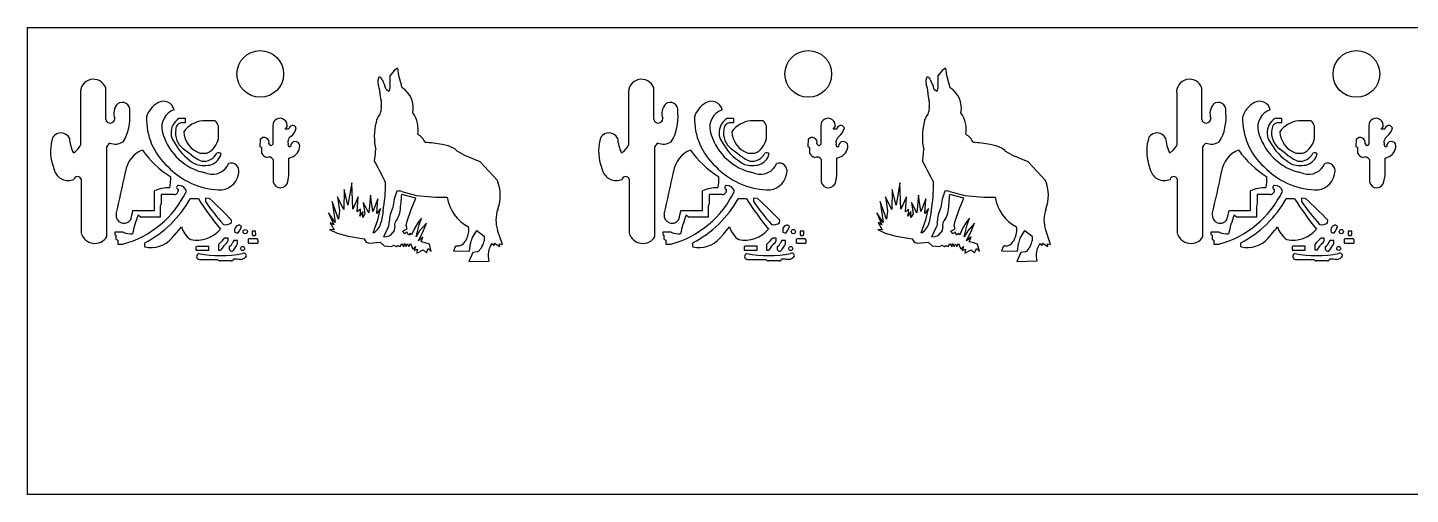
# Model space of a CAD drawing. Header units: metres. Extents: x 19.5 to 113.5, y -3.4 to 12.1.
# Drawn here: x 19.45 to 65.34, y -3.36 to 12.14 of the extents above; entities that cross this region are included whole.
import ezdxf

# ---------------------------------------------------------------- set-up
doc = ezdxf.new("R2010")
doc.units = ezdxf.units.M

msp = doc.modelspace()

# ---------------------------------------------------------------- linework, layer by layer
at = {"layer": 'OBJECT', "color": 1, "linetype": 'CONTINUOUS'}
for p, q in [((19.452, -3.363), (19.452, 12.137)), ((19.452, 12.137), (113.452, 12.137)), ((113.452, -3.363), (19.452, -3.363))]:
    msp.add_line(p, q, dxfattribs=at)
at = {"layer": 'OBJECT', "color": 2, "linetype": 'CONTINUOUS'}
for p, q in [((31.611, 10.712), (31.483, 10.545)), ((31.726, 10.786), (31.611, 10.712)), ((31.751, 10.742), (31.726, 10.786)), ((31.757, 10.595), (31.751, 10.742)), ((31.878, 10.142), (31.757, 10.595)), ((49.799, 10.712), (49.671, 10.545)), ((49.913, 10.786), (49.799, 10.712)), ((49.938, 10.742), (49.913, 10.786)), ((49.945, 10.596), (49.938, 10.742)), ((50.065, 10.142), (49.945, 10.596)), ((22.042, 9.101), (22.042, 10.132)), ((31.354, 10.083), (31.31, 10.205)), ((31.474, 10.123), (31.441, 10.014)), ((31.474, 10.279), (31.474, 10.123)), ((40.229, 9.101), (40.229, 10.132)), ((49.541, 10.083), (49.498, 10.205)), ((49.662, 10.123), (49.629, 10.014)), ((49.661, 10.279), (49.662, 10.123)), ((58.417, 9.102), (58.417, 10.132)), ((21.209, 9.934), (21.209, 8.23)), ((31.441, 10.014), (31.354, 10.083)), ((39.396, 9.934), (39.396, 8.23)), ((49.629, 10.014), (49.541, 10.083)), ((57.584, 9.934), (57.584, 8.23)), ((22.841, 9.299), (22.841, 9.365)), ((31.186, 9.499), (31.169, 9.351)), ((41.028, 9.299), (41.028, 9.365)), ((49.374, 9.499), (49.357, 9.351)), ((59.216, 9.299), (59.216, 9.365)), ((24.694, 9.114), (24.471, 9.114)), ((24.563, 8.989), (24.694, 8.989)), ((24.694, 8.989), (24.694, 9.114)), ((25.67, 9.046), (25.254, 9.046)), ((25.785, 8.459), (25.785, 8.863)), ((27.587, 8.891), (27.587, 8.263)), ((27.996, 8.768), (28.063, 8.848)), ((28.114, 8.768), (27.996, 8.768)), ((31.031, 9.063), (31.013, 8.99)), ((42.882, 9.114), (42.659, 9.114)), ((42.75, 8.989), (42.882, 8.989)), ((42.882, 8.989), (42.882, 9.114)), ((43.858, 9.046), (43.441, 9.046)), ((43.972, 8.459), (43.972, 8.864)), ((45.774, 8.891), (45.774, 8.263)), ((46.183, 8.768), (46.25, 8.848)), ((46.302, 8.768), (46.183, 8.768)), ((49.219, 9.063), (49.201, 8.99)), ((61.069, 9.114), (60.846, 9.114)), ((60.938, 8.989), (61.069, 8.989)), ((61.069, 8.989), (61.069, 9.114)), ((62.045, 9.046), (61.629, 9.046)), ((62.16, 8.459), (62.16, 8.864)), ((63.962, 8.891), (63.962, 8.263)), ((64.371, 8.768), (64.438, 8.848)), ((64.489, 8.768), (64.371, 8.768)), ((24.289, 8.363), (24.365, 8.24)), ((27.168, 8.419), (27.158, 8.203)), ((28.124, 8.177), (28.097, 8.271)), ((42.476, 8.363), (42.553, 8.24)), ((45.355, 8.419), (45.345, 8.203)), ((46.311, 8.178), (46.284, 8.271)), ((60.664, 8.363), (60.74, 8.24)), ((63.543, 8.419), (63.533, 8.204)), ((64.499, 8.178), (64.472, 8.271)), ((22.082, 5.198), (22.082, 8.19)), ((24.878, 7.912), (24.627, 8.102)), ((25.162, 7.968), (25.396, 7.963)), ((27.158, 8.203), (27.209, 8.159)), ((27.209, 8.159), (27.209, 7.966)), ((28.123, 7.804), (28.208, 7.831)), ((28.123, 7.218), (28.123, 7.804)), ((28.176, 8.177), (28.124, 8.177)), ((28.179, 8.194), (28.176, 8.177)), ((33.403, 8.209), (33.204, 8.253)), ((33.955, 7.896), (33.709, 8.04)), ((34.472, 7.678), (33.955, 7.896)), ((40.269, 5.198), (40.269, 8.19)), ((43.065, 7.912), (42.815, 8.102)), ((43.35, 7.968), (43.584, 7.963)), ((45.345, 8.203), (45.396, 8.159)), ((45.396, 8.159), (45.396, 7.966)), ((46.31, 7.804), (46.396, 7.831)), ((46.31, 7.218), (46.31, 7.804)), ((46.363, 8.178), (46.311, 8.178)), ((46.367, 8.194), (46.363, 8.178)), ((51.59, 8.209), (51.392, 8.253)), ((52.142, 7.896), (51.896, 8.04)), ((52.659, 7.678), (52.142, 7.896)), ((58.457, 5.198), (58.457, 8.19)), ((61.253, 7.912), (61.002, 8.102)), ((61.537, 7.968), (61.771, 7.963)), ((63.533, 8.204), (63.583, 8.16)), ((63.583, 8.16), (63.583, 7.967)), ((64.498, 7.804), (64.583, 7.831)), ((64.498, 7.218), (64.498, 7.804)), ((64.551, 8.178), (64.499, 8.178)), ((64.554, 8.194), (64.551, 8.178)), ((20.275, 7.607), (20.339, 7.396)), ((25.412, 7.288), (25.212, 7.347)), ((27.604, 7.761), (27.604, 7.014)), ((35.042, 7.059), (34.472, 7.678)), ((38.463, 7.607), (38.527, 7.396)), ((43.6, 7.288), (43.399, 7.347)), ((45.791, 7.761), (45.791, 7.014)), ((53.229, 7.06), (52.659, 7.678)), ((56.65, 7.607), (56.714, 7.396)), ((61.787, 7.288), (61.587, 7.347)), ((63.979, 7.762), (63.979, 7.014)), ((21.229, 7.1), (21.229, 5.317)), ((26.447, 7.257), (26.46, 7.32)), ((28.088, 7.026), (28.123, 7.218)), ((30.212, 6.986), (30.083, 6.237)), ((30.243, 6.111), (30.212, 6.986)), ((39.416, 7.1), (39.416, 5.317)), ((44.634, 7.257), (44.647, 7.32)), ((46.275, 7.026), (46.31, 7.218)), ((48.4, 6.986), (48.27, 6.237)), ((48.43, 6.111), (48.4, 6.986)), ((57.604, 7.1), (57.604, 5.317)), ((62.822, 7.257), (62.835, 7.32)), ((64.463, 7.026), (64.498, 7.218)), ((23.659, 6.067), (23.659, 6.714)), ((24.318, 6.591), (23.882, 6.591)), ((23.882, 6.591), (23.882, 6.297)), ((25.117, 6.455), (24.847, 6.452)), ((25.486, 6.459), (25.354, 6.47)), ((25.354, 6.47), (25.354, 6.361)), ((29.822, 6.327), (29.732, 6.522)), ((29.732, 6.522), (29.769, 6.29)), ((29.958, 6.757), (29.948, 6.092)), ((30.083, 6.237), (29.958, 6.757)), ((30.426, 6.522), (30.243, 6.111)), ((30.392, 6.021), (30.426, 6.522)), ((30.825, 6.574), (30.778, 5.983)), ((30.909, 6.028), (30.825, 6.574)), ((31.068, 6.446), (30.909, 6.028)), ((31.038, 5.961), (31.068, 6.446)), ((32.329, 6.479), (31.865, 6.599)), ((31.869, 6.691), (32.362, 6.564)), ((32.182, 6.093), (32.329, 6.479)), ((41.846, 6.068), (41.846, 6.714)), ((42.505, 6.591), (42.07, 6.591)), ((42.07, 6.591), (42.07, 6.297)), ((43.304, 6.455), (43.035, 6.452)), ((43.674, 6.459), (43.542, 6.47)), ((43.542, 6.47), (43.542, 6.361)), ((48.01, 6.327), (47.919, 6.522)), ((47.919, 6.522), (47.957, 6.29)), ((48.146, 6.757), (48.136, 6.092)), ((48.27, 6.237), (48.146, 6.757)), ((48.614, 6.522), (48.43, 6.111)), ((48.58, 6.021), (48.614, 6.522)), ((49.012, 6.574), (48.965, 5.983)), ((49.097, 6.028), (49.012, 6.574)), ((49.256, 6.446), (49.097, 6.028)), ((49.225, 5.961), (49.256, 6.446)), ((50.517, 6.479), (50.052, 6.599)), ((50.056, 6.691), (50.549, 6.564)), ((50.369, 6.093), (50.517, 6.479)), ((60.034, 6.068), (60.034, 6.714)), ((60.693, 6.591), (60.257, 6.591)), ((60.257, 6.591), (60.257, 6.297)), ((61.492, 6.455), (61.222, 6.452)), ((61.861, 6.46), (61.729, 6.471)), ((61.729, 6.471), (61.729, 6.361)), ((22.946, 6.067), (23.659, 6.067)), ((23.882, 6.297), (23.853, 6.203)), ((23.853, 6.203), (23.853, 5.844)), ((29.658, 5.665), (29.441, 5.982)), ((29.441, 5.982), (29.609, 5.584)), ((29.769, 5.779), (29.559, 6.36)), ((29.559, 6.36), (29.658, 5.665)), ((29.769, 6.29), (29.799, 6.049)), ((29.799, 6.049), (29.769, 5.779)), ((29.948, 6.092), (29.822, 6.327)), ((30.496, 6.109), (30.392, 6.021)), ((30.573, 6.026), (30.476, 5.871)), ((30.476, 5.871), (30.493, 5.981)), ((30.493, 5.981), (30.496, 6.109)), ((30.575, 5.834), (30.573, 6.026)), ((30.778, 5.983), (30.592, 6.325)), ((30.592, 6.325), (30.646, 5.952)), ((31.165, 6.13), (31.038, 5.961)), ((31.075, 5.755), (31.165, 6.13)), ((31.246, 6.035), (31.18, 5.676)), ((32.042, 5.707), (32.182, 6.093)), ((41.134, 6.068), (41.846, 6.068)), ((42.07, 6.297), (42.04, 6.203)), ((42.04, 6.203), (42.04, 5.844)), ((47.845, 5.665), (47.629, 5.983)), ((47.629, 5.983), (47.797, 5.584)), ((47.956, 5.779), (47.747, 6.36)), ((47.747, 6.36), (47.845, 5.665)), ((47.986, 6.049), (47.956, 5.779)), ((47.957, 6.29), (47.986, 6.049)), ((48.136, 6.092), (48.01, 6.327)), ((48.683, 6.109), (48.58, 6.021)), ((48.76, 6.026), (48.664, 5.871)), ((48.664, 5.871), (48.681, 5.981)), ((48.681, 5.981), (48.683, 6.109)), ((48.763, 5.834), (48.76, 6.026)), ((48.965, 5.983), (48.78, 6.325)), ((48.78, 6.325), (48.834, 5.952)), ((49.352, 6.13), (49.225, 5.961)), ((49.262, 5.755), (49.352, 6.13)), ((49.433, 6.035), (49.367, 5.676)), ((50.229, 5.707), (50.369, 6.093)), ((59.321, 6.068), (60.034, 6.068)), ((60.257, 6.297), (60.228, 6.203)), ((60.228, 6.203), (60.228, 5.844)), ((23.199, 5.844), (23.117, 5.906)), ((23.853, 5.844), (23.199, 5.844)), ((26.216, 5.653), (26.222, 5.741)), ((29.609, 5.584), (29.493, 5.66)), ((29.493, 5.66), (29.621, 5.417)), ((30.646, 5.952), (30.575, 5.834)), ((30.915, 5.322), (31.075, 5.755)), ((32.012, 5.567), (32.042, 5.707)), ((32.043, 5.454), (32.012, 5.567)), ((32.402, 5.659), (32.278, 5.449)), ((32.346, 5.194), (32.443, 5.583)), ((32.517, 5.804), (32.402, 5.659)), ((32.443, 5.583), (32.517, 5.804)), ((32.691, 5.639), (32.46, 5.387)), ((32.585, 5.397), (32.691, 5.639)), ((41.387, 5.844), (41.304, 5.907)), ((42.04, 5.844), (41.387, 5.844)), ((44.404, 5.654), (44.409, 5.741)), ((47.797, 5.584), (47.681, 5.661)), ((47.681, 5.661), (47.808, 5.417)), ((48.834, 5.952), (48.763, 5.834)), ((49.103, 5.322), (49.262, 5.755)), ((50.199, 5.567), (50.229, 5.707)), ((50.231, 5.454), (50.199, 5.567)), ((50.589, 5.659), (50.465, 5.449)), ((50.533, 5.194), (50.631, 5.583)), ((50.705, 5.804), (50.589, 5.659)), ((50.631, 5.583), (50.705, 5.804)), ((50.878, 5.639), (50.648, 5.387)), ((50.773, 5.397), (50.878, 5.639)), ((59.574, 5.844), (59.492, 5.907)), ((60.228, 5.844), (59.574, 5.844)), ((62.591, 5.654), (62.597, 5.741)), ((22.624, 5.34), (22.346, 5.34)), ((22.346, 5.34), (22.346, 5.268)), ((22.346, 5.268), (22.381, 5.247)), ((22.381, 5.247), (22.381, 5.112)), ((22.381, 5.112), (22.445, 5.079)), ((22.445, 5.079), (22.445, 4.947)), ((24.24, 5.143), (24.353, 5.273)), ((26.103, 5.149), (26, 5.149)), ((26.066, 4.989), (26.103, 5.065)), ((26.103, 5.065), (26.103, 5.149)), ((26.294, 5.063), (26.263, 5.015)), ((26.419, 5.063), (26.294, 5.063)), ((26.419, 4.96), (26.419, 5.063)), ((26.788, 5.118), (26.771, 5.098)), ((26.771, 5.098), (26.771, 4.995)), ((27.071, 5.118), (26.788, 5.118)), ((27.017, 5.373), (26.898, 5.373)), ((26.898, 5.373), (26.898, 5.27)), ((27.02, 5.272), (27.017, 5.373)), ((27.104, 5.079), (27.071, 5.118)), ((27.104, 5.012), (27.104, 5.079)), ((29.621, 5.417), (29.474, 5.429)), ((29.474, 5.429), (29.721, 5.306)), ((29.721, 5.306), (30.085, 5.211)), ((30.085, 5.211), (30.62, 5.12)), ((30.62, 5.12), (30.687, 5.007)), ((30.933, 5.327), (30.915, 5.322)), ((31.269, 5.192), (31.38, 5.433)), ((31.617, 5.404), (31.577, 5.341)), ((31.905, 5.379), (32.043, 5.454)), ((31.974, 5.284), (31.905, 5.379)), ((32.041, 5.354), (31.974, 5.284)), ((32.086, 5.245), (32.041, 5.354)), ((32.151, 5.308), (32.086, 5.245)), ((32.196, 5.251), (32.151, 5.308)), ((32.278, 5.449), (32.196, 5.251)), ((32.46, 5.387), (32.346, 5.194)), ((32.426, 5.053), (32.585, 5.397)), ((32.572, 5.185), (32.426, 5.053)), ((32.508, 5.027), (32.572, 5.185)), ((34.018, 5.118), (33.982, 5.049)), ((34.207, 5.144), (34.357, 5.402)), ((34.357, 5.402), (34.599, 5.21)), ((34.599, 5.21), (34.604, 5.061)), ((35.213, 4.938), (35.048, 5.413)), ((40.812, 5.34), (40.533, 5.34)), ((40.533, 5.34), (40.533, 5.268)), ((40.533, 5.268), (40.568, 5.247)), ((40.568, 5.247), (40.568, 5.112)), ((40.568, 5.112), (40.632, 5.079)), ((40.632, 5.079), (40.632, 4.947)), ((42.427, 5.144), (42.54, 5.273)), ((44.291, 5.149), (44.187, 5.149)), ((44.254, 4.989), (44.291, 5.065)), ((44.291, 5.065), (44.291, 5.149)), ((44.482, 5.064), (44.45, 5.015)), ((44.606, 5.064), (44.482, 5.064)), ((44.606, 4.96), (44.606, 5.064)), ((44.976, 5.118), (44.959, 5.098)), ((44.959, 5.098), (44.959, 4.995)), ((45.259, 5.118), (44.976, 5.118)), ((45.205, 5.373), (45.086, 5.373)), ((45.086, 5.373), (45.086, 5.27)), ((45.207, 5.272), (45.205, 5.373)), ((45.292, 5.079), (45.259, 5.118)), ((45.292, 5.012), (45.292, 5.079)), ((47.808, 5.417), (47.662, 5.429)), ((47.662, 5.429), (47.909, 5.306)), ((47.909, 5.306), (48.273, 5.211)), ((48.273, 5.211), (48.808, 5.12)), ((48.808, 5.12), (48.875, 5.007)), ((49.121, 5.327), (49.103, 5.322)), ((49.456, 5.192), (49.567, 5.433)), ((49.804, 5.404), (49.764, 5.341)), ((50.092, 5.379), (50.231, 5.454)), ((50.162, 5.284), (50.092, 5.379)), ((50.228, 5.354), (50.162, 5.284)), ((50.274, 5.245), (50.228, 5.354)), ((50.338, 5.308), (50.274, 5.245)), ((50.384, 5.251), (50.338, 5.308)), ((50.465, 5.449), (50.384, 5.251)), ((50.648, 5.387), (50.533, 5.194)), ((50.614, 5.053), (50.773, 5.397)), ((50.759, 5.185), (50.614, 5.053)), ((50.695, 5.027), (50.759, 5.185)), ((52.206, 5.118), (52.169, 5.049)), ((52.394, 5.144), (52.545, 5.402)), ((52.545, 5.402), (52.786, 5.211)), ((52.786, 5.211), (52.792, 5.061)), ((53.4, 4.938), (53.236, 5.413)), ((58.999, 5.34), (58.721, 5.34)), ((58.721, 5.34), (58.721, 5.268)), ((58.721, 5.268), (58.756, 5.247)), ((58.756, 5.247), (58.756, 5.112)), ((58.756, 5.112), (58.82, 5.079)), ((58.82, 5.079), (58.82, 4.947)), ((60.615, 5.144), (60.728, 5.273)), ((62.478, 5.149), (62.375, 5.149)), ((62.441, 4.99), (62.478, 5.065)), ((62.478, 5.065), (62.478, 5.149)), ((62.669, 5.064), (62.638, 5.015)), ((62.794, 5.064), (62.669, 5.064)), ((62.794, 4.96), (62.794, 5.064)), ((63.163, 5.118), (63.146, 5.098)), ((63.146, 5.098), (63.146, 4.995)), ((63.446, 5.118), (63.163, 5.118)), ((63.392, 5.373), (63.273, 5.373)), ((63.273, 5.373), (63.273, 5.27)), ((63.395, 5.272), (63.392, 5.373)), ((63.479, 5.079), (63.446, 5.118)), ((63.479, 5.012), (63.479, 5.079)), ((22.445, 4.947), (22.609, 4.947)), ((25.076, 4.874), (25.038, 4.855)), ((25.038, 4.855), (25.038, 4.751)), ((25.038, 4.751), (25.47, 4.751)), ((25.47, 4.874), (25.076, 4.874)), ((25.47, 4.751), (25.47, 4.874)), ((25.788, 4.939), (25.788, 4.752)), ((25.788, 4.752), (25.857, 4.752)), ((26.137, 4.854), (26.141, 4.769)), ((26.771, 4.995), (26.787, 4.975)), ((26.787, 4.975), (27.086, 4.975)), ((27.086, 4.975), (27.104, 5.012)), ((30.687, 5.007), (30.798, 4.982)), ((30.798, 4.982), (31.152, 5.014)), ((31.152, 5.014), (31.287, 4.89)), ((31.287, 4.89), (31.526, 4.865)), ((31.526, 4.865), (31.606, 4.915)), ((31.606, 4.915), (31.685, 4.872)), ((31.685, 4.872), (31.737, 4.904)), ((31.737, 4.904), (31.809, 4.868)), ((31.809, 4.868), (31.865, 4.955)), ((31.865, 4.955), (31.94, 4.86)), ((31.94, 4.86), (31.959, 4.972)), ((31.959, 4.972), (32.016, 4.869)), ((32.016, 4.869), (32.052, 4.961)), ((32.052, 4.961), (32.099, 4.871)), ((32.099, 4.871), (32.152, 4.972)), ((32.152, 4.972), (32.237, 4.78)), ((32.237, 4.78), (32.321, 4.868)), ((32.321, 4.868), (32.279, 4.731)), ((32.279, 4.731), (32.382, 4.781)), ((32.382, 4.781), (32.367, 4.652)), ((32.367, 4.652), (32.576, 4.755)), ((32.649, 4.991), (32.508, 5.027)), ((32.576, 4.755), (32.686, 4.653)), ((32.791, 4.942), (32.649, 4.991)), ((32.686, 4.653), (32.748, 4.805)), ((32.748, 4.805), (32.847, 4.704)), ((32.847, 4.704), (32.791, 4.942)), ((33.638, 4.854), (33.582, 4.729)), ((33.582, 4.729), (34.115, 4.713)), ((33.687, 4.892), (33.638, 4.854)), ((34.225, 4.673), (34.088, 4.373)), ((34.115, 4.713), (34.146, 4.964)), ((34.366, 4.69), (34.225, 4.673)), ((34.539, 4.887), (34.499, 4.814)), ((34.857, 4.971), (34.938, 4.906)), ((34.938, 4.906), (34.945, 4.975)), ((34.945, 4.975), (35.122, 4.865)), ((35.122, 4.865), (35.112, 4.958)), ((35.112, 4.958), (35.213, 4.938)), ((40.632, 4.947), (40.797, 4.947)), ((43.263, 4.875), (43.226, 4.855)), ((43.226, 4.855), (43.226, 4.751)), ((43.226, 4.751), (43.657, 4.751)), ((43.657, 4.875), (43.263, 4.875)), ((43.657, 4.751), (43.657, 4.875)), ((43.976, 4.939), (43.976, 4.752)), ((43.976, 4.752), (44.044, 4.752)), ((44.324, 4.854), (44.328, 4.769)), ((44.959, 4.995), (44.975, 4.975)), ((44.975, 4.975), (45.273, 4.975)), ((45.273, 4.975), (45.292, 5.012)), ((48.875, 5.007), (48.986, 4.982)), ((48.986, 4.982), (49.34, 5.014)), ((49.34, 5.014), (49.474, 4.89)), ((49.474, 4.89), (49.714, 4.865)), ((49.714, 4.865), (49.793, 4.915)), ((49.793, 4.915), (49.872, 4.872)), ((49.872, 4.872), (49.925, 4.904)), ((49.925, 4.904), (49.996, 4.868)), ((49.996, 4.868), (50.053, 4.955)), ((50.053, 4.955), (50.128, 4.86)), ((50.128, 4.86), (50.147, 4.972)), ((50.147, 4.972), (50.203, 4.869)), ((50.203, 4.869), (50.24, 4.961)), ((50.24, 4.961), (50.286, 4.872)), ((50.286, 4.872), (50.339, 4.972)), ((50.339, 4.972), (50.424, 4.78)), ((50.424, 4.78), (50.508, 4.868)), ((50.508, 4.868), (50.467, 4.731)), ((50.467, 4.731), (50.57, 4.781)), ((50.57, 4.781), (50.555, 4.652)), ((50.555, 4.652), (50.764, 4.755)), ((50.836, 4.991), (50.695, 5.027)), ((50.764, 4.755), (50.873, 4.653)), ((50.979, 4.942), (50.836, 4.991)), ((50.873, 4.653), (50.936, 4.805)), ((50.936, 4.805), (51.035, 4.704)), ((51.035, 4.704), (50.979, 4.942)), ((51.826, 4.855), (51.769, 4.729)), ((51.769, 4.729), (52.303, 4.713)), ((51.875, 4.892), (51.826, 4.855)), ((52.413, 4.673), (52.276, 4.373)), ((52.303, 4.713), (52.333, 4.964)), ((52.554, 4.69), (52.413, 4.673)), ((52.726, 4.887), (52.686, 4.814)), ((53.045, 4.971), (53.125, 4.906)), ((53.125, 4.906), (53.133, 4.975)), ((53.133, 4.975), (53.31, 4.865)), ((53.31, 4.865), (53.3, 4.958)), ((53.3, 4.958), (53.4, 4.938)), ((58.82, 4.947), (58.984, 4.947)), ((61.451, 4.875), (61.413, 4.855)), ((61.413, 4.855), (61.413, 4.751)), ((61.413, 4.751), (61.845, 4.751)), ((61.845, 4.875), (61.451, 4.875)), ((61.845, 4.751), (61.845, 4.875)), ((62.163, 4.94), (62.163, 4.753)), ((62.163, 4.753), (62.232, 4.753)), ((62.512, 4.854), (62.516, 4.769)), ((63.146, 4.995), (63.162, 4.975)), ((63.162, 4.975), (63.461, 4.975)), ((63.461, 4.975), (63.479, 5.012)), ((25.84, 4.386), (25.84, 4.405)), ((25.84, 4.405), (26.208, 4.405)), ((26.208, 4.405), (26.208, 4.393)), ((34.088, 4.373), (34.757, 4.386)), ((44.028, 4.387), (44.028, 4.406)), ((44.028, 4.406), (44.396, 4.406)), ((44.396, 4.406), (44.396, 4.393)), ((52.276, 4.373), (52.945, 4.387)), ((62.215, 4.387), (62.215, 4.406)), ((62.215, 4.406), (62.583, 4.406)), ((62.583, 4.406), (62.583, 4.393))]:
    msp.add_line(p, q, dxfattribs=at)
for centre, radius in [((27.172, 10.598), 0.775), ((45.359, 10.598), 0.775), ((63.547, 10.598), 0.775), ((26.674, 5.362), 0.0701), ((44.862, 5.363), 0.0701), ((63.049, 5.363), 0.0701), ((26.586, 4.802), 0.0664), ((44.773, 4.802), 0.0664), ((62.961, 4.803), 0.0664)]:
    msp.add_circle(centre, radius, dxfattribs=at)
for centre, radius, start, end in [((21.635, 9.993), 0.43, 18.83, 187.9212), ((31.32, 10.354), 0.251, 147.2209, 201.2195), ((30.041, 9.906), 1.105, 4.5103, 18.8736), ((31.121, 10.396), 0.0941, 10.8342, 97.0056), ((32.498, 10.881), 1.367, 199.9615, 209.6521), ((28.389, 10.523), 3.094, 355.4776, 360.4174), ((31.455, 9.466), 0.797, 348.695, 417.9544), ((39.822, 9.993), 0.43, 18.83, 187.9212), ((49.508, 10.354), 0.251, 147.2209, 201.2195), ((48.229, 9.906), 1.105, 4.5103, 18.8736), ((49.308, 10.397), 0.0941, 10.8342, 97.0056), ((50.685, 10.881), 1.367, 199.9615, 209.6521), ((46.577, 10.523), 3.094, 355.4776, 360.4174), ((49.642, 9.466), 0.797, 348.695, 417.9544), ((58.01, 9.993), 0.43, 18.83, 187.9212), ((22.588, 9.397), 0.255, 352.8755, 486.7757), ((23.96, 9.329), 0.362, 11.9648, 122.1648), ((31.773, 9.952), 0.632, 176.2592, 201.7963), ((30.201, 9.61), 0.991, 353.6065, 366.2251), ((40.776, 9.397), 0.255, 352.8755, 486.7757), ((42.147, 9.329), 0.362, 11.9648, 122.1648), ((49.961, 9.952), 0.632, 176.2592, 201.7963), ((48.389, 9.61), 0.991, 353.6065, 366.2251), ((58.963, 9.397), 0.255, 352.8755, 486.7757), ((60.335, 9.33), 0.362, 11.9648, 122.1648), ((22.776, 9.287), 0.463, 137.3229, 201.4057), ((21.356, 9.136), 1.493, 328.0319, 366.2642), ((24.16, 8.941), 0.798, 119.4972, 163.1126), ((24.501, 8.834), 0.601, 108.2024, 192.7325), ((31.323, 8.992), 0.3, 138.4316, 166.274), ((30.882, 9.383), 0.289, 318.4316, 353.6062), ((31.471, 8.763), 0.941, 349.6445, 395.5447), ((40.964, 9.287), 0.463, 137.3229, 201.4057), ((39.544, 9.136), 1.493, 328.0319, 366.2642), ((42.347, 8.941), 0.798, 119.4972, 163.1126), ((42.689, 8.834), 0.601, 108.2024, 192.7325), ((49.51, 8.992), 0.3, 138.4316, 166.274), ((49.069, 9.383), 0.289, 318.4316, 353.6062), ((49.658, 8.763), 0.941, 349.6445, 395.5447), ((59.151, 9.287), 0.463, 137.3229, 201.4057), ((57.731, 9.136), 1.493, 328.0319, 366.2642), ((60.535, 8.942), 0.798, 119.4972, 163.1126), ((60.876, 8.834), 0.601, 108.2024, 192.7325), ((22.193, 9.119), 0.152, 186.5917, 359.5401), ((25.524, 9.109), 2.128, 178.2654, 228.0299), ((24.766, 8.643), 0.556, 121.9626, 183.3826), ((25.044, 8.65), 0.688, 170.8651, 232.7888), ((24.623, 8.736), 0.26, 103.4083, 174.8246), ((25.376, 8.125), 0.929, 97.5423, 143.2315), ((25.312, 8.695), 0.501, 19.643, 44.4345), ((27.826, 8.887), 0.24, 350.5768, 539.0147), ((28.248, 8.75), 0.135, 26.8605, 172.435), ((27.924, 8.892), 0.451, 305.46, 349.5495), ((32.986, 8.508), 2.03, 166.2772, 192.1717), ((40.381, 9.119), 0.152, 186.5917, 359.5401), ((43.711, 9.109), 2.128, 178.2654, 228.0299), ((42.953, 8.643), 0.556, 121.9626, 183.3826), ((43.231, 8.65), 0.688, 170.8651, 232.7888), ((42.811, 8.736), 0.26, 103.4083, 174.8246), ((43.563, 8.125), 0.929, 97.5423, 143.2315), ((43.5, 8.695), 0.501, 19.643, 44.4345), ((46.014, 8.887), 0.24, 350.5768, 539.0147), ((46.435, 8.75), 0.135, 26.8605, 172.435), ((46.111, 8.893), 0.451, 305.46, 349.5495), ((51.173, 8.508), 2.03, 166.2772, 192.1717), ((58.568, 9.119), 0.152, 186.5917, 359.5401), ((61.899, 9.109), 2.128, 178.2654, 228.0299), ((61.141, 8.643), 0.556, 121.9626, 183.3826), ((61.419, 8.65), 0.688, 170.8651, 232.7888), ((60.998, 8.736), 0.26, 103.4083, 174.8246), ((61.751, 8.125), 0.929, 97.5423, 143.2315), ((61.687, 8.695), 0.501, 19.643, 44.4345), ((64.201, 8.887), 0.24, 350.5768, 539.0147), ((64.623, 8.75), 0.135, 26.8605, 172.435), ((64.299, 8.893), 0.451, 305.46, 349.5495), ((21.665, 8.029), 1.452, 161.268, 196.8963), ((20.555, 8.324), 0.316, 25.9575, 147.1841), ((22.224, 8.581), 1.39, 184.8978, 205.6502), ((22.559, 7.887), 0.566, 132.6319, 147.57), ((22.357, 8.775), 0.505, 249.011, 301.7826), ((25.747, 9.157), 1.888, 193.9778, 253.524), ((24.738, 8.641), 0.528, 183.3826, 211.7583), ((25.451, 8.738), 0.822, 183.9628, 249.407), ((25.112, 8.585), 0.684, 294.5507, 349.3542), ((27.303, 8.325), 0.164, 341.7954, 505.1335), ((27.525, 8.297), 0.0703, 199.2602, 330.6196), ((28.321, 8.335), 0.233, 125.4599, 195.9503), ((28.332, 8.205), 0.153, 4.2142, 183.9468), ((32.158, 8.137), 0.516, 20.6992, 62.3886), ((32.607, 5.588), 2.731, 77.3777, 89.314), ((39.852, 8.029), 1.452, 161.268, 196.8963), ((38.743, 8.324), 0.316, 25.9575, 147.1841), ((40.411, 8.581), 1.39, 184.8978, 205.6502), ((40.747, 7.887), 0.566, 132.6319, 147.57), ((40.544, 8.775), 0.505, 249.011, 301.7826), ((43.935, 9.157), 1.888, 193.9778, 253.524), ((42.925, 8.641), 0.528, 183.3826, 211.7583), ((43.639, 8.738), 0.822, 183.9628, 249.407), ((43.299, 8.585), 0.684, 294.5507, 349.3542), ((45.49, 8.325), 0.164, 341.7954, 505.1335), ((45.713, 8.297), 0.0703, 199.2602, 330.6196), ((46.509, 8.335), 0.233, 125.4599, 195.9503), ((46.519, 8.205), 0.153, 4.2142, 183.9468), ((50.345, 8.137), 0.516, 20.6992, 62.3886), ((50.795, 5.588), 2.731, 77.3777, 89.314), ((58.04, 8.029), 1.452, 161.268, 196.8963), ((56.93, 8.324), 0.316, 25.9575, 147.1841), ((58.599, 8.581), 1.39, 184.8978, 205.6502), ((58.934, 7.887), 0.566, 132.6319, 147.57), ((58.732, 8.775), 0.505, 249.011, 301.7826), ((62.122, 9.157), 1.888, 193.9778, 253.524), ((61.113, 8.641), 0.528, 183.3826, 211.7583), ((61.826, 8.738), 0.822, 183.9628, 249.407), ((61.487, 8.585), 0.684, 294.5507, 349.3542), ((63.678, 8.325), 0.164, 341.7954, 505.1335), ((63.9, 8.297), 0.0703, 199.2602, 330.6196), ((64.696, 8.335), 0.233, 125.4599, 195.9503), ((64.707, 8.205), 0.153, 4.2142, 183.9468), ((20.725, 8.452), 0.532, 297.5443, 335.355), ((23.574, 7.244), 0.88, 110.3868, 173.2907), ((25.875, 9.87), 3.169, 214.641, 238.1359), ((25.92, 9.202), 1.829, 211.7582, 241.7293), ((25.92, 9.285), 1.724, 232.7888, 246.322), ((25.296, 8.188), 0.489, 297.8344, 332.7862), ((25.305, 8.138), 0.606, 294.4541, 340.3654), ((25.79, 7.886), 0.0983, 29.0701, 127.0006), ((27.6, 8.267), 0.493, 217.5021, 244.383), ((27.459, 7.663), 0.175, 34.2273, 114.6131), ((28.071, 8.221), 0.414, 289.4267, 359.2234), ((28.97, 8.132), 2.031, 350.244, 358.5297), ((33.266, 7.598), 0.625, 44.8976, 77.3778), ((38.912, 8.452), 0.532, 297.5443, 335.355), ((41.762, 7.244), 0.88, 110.3868, 173.2907), ((44.062, 9.871), 3.169, 214.641, 238.1359), ((44.107, 9.203), 1.829, 211.7582, 241.7293), ((44.108, 9.285), 1.724, 232.7888, 246.322), ((43.484, 8.188), 0.489, 297.8344, 332.7862), ((43.493, 8.138), 0.606, 294.4541, 340.3654), ((43.977, 7.886), 0.0983, 29.0701, 127.0006), ((45.787, 8.267), 0.493, 217.5021, 244.383), ((45.647, 7.663), 0.175, 34.2273, 114.6131), ((46.258, 8.222), 0.414, 289.4267, 359.2234), ((47.158, 8.132), 2.031, 350.244, 358.5297), ((51.453, 7.599), 0.625, 44.8976, 77.3778), ((57.1, 8.452), 0.532, 297.5443, 335.355), ((59.949, 7.244), 0.88, 110.3868, 173.2907), ((62.25, 9.871), 3.169, 214.641, 238.1359), ((62.295, 9.203), 1.829, 211.7582, 241.7293), ((62.295, 9.285), 1.724, 232.7888, 246.322), ((61.671, 8.189), 0.489, 297.8344, 332.7862), ((61.68, 8.138), 0.606, 294.4541, 340.3654), ((62.165, 7.886), 0.0983, 29.0701, 127.0006), ((63.975, 8.267), 0.493, 217.5021, 244.383), ((63.834, 7.663), 0.175, 34.2273, 114.6131), ((64.446, 8.222), 0.414, 289.4267, 359.2234), ((20.796, 7.535), 0.477, 196.8963, 293.8148), ((-64.391, 25.861), 89.037, 347.07035, 347.99838), ((25.923, 9.256), 2.513, 223.518, 266.8745), ((25.316, 8.577), 1.019, 255.0844, 283.6148), ((25.301, 8.176), 0.476, 261.1948, 298.0202), ((25.578, 7.849), 0.585, 253.5239, 337.8283), ((26.199, 7.373), 0.267, 348.3323, 467.1824), ((31.063, 7.727), 0.109, 145.975, 236.1267), ((-28.637, -23.547), 67.299, 26.99111, 27.60387), ((38.984, 7.535), 0.477, 196.8963, 293.8148), ((-46.203, 25.861), 89.037, 347.07035, 347.99838), ((44.11, 9.257), 2.513, 223.518, 266.8745), ((43.504, 8.577), 1.019, 255.0844, 283.6148), ((43.488, 8.176), 0.476, 261.1948, 298.0202), ((43.766, 7.849), 0.585, 253.5239, 337.8283), ((44.386, 7.374), 0.267, 348.3323, 467.1824), ((49.25, 7.727), 0.109, 145.975, 236.1267), ((-10.449, -23.547), 67.299, 26.99111, 27.60387), ((57.171, 7.535), 0.477, 196.8963, 293.8148), ((-28.016, 25.861), 89.037, 347.07035, 347.99838), ((62.298, 9.257), 2.513, 223.518, 266.8745), ((61.691, 8.577), 1.019, 255.0844, 283.6148), ((61.676, 8.176), 0.476, 261.1948, 298.0202), ((61.953, 7.849), 0.585, 253.5239, 337.8283), ((62.574, 7.374), 0.267, 348.3323, 467.1824), ((21.109, 7.07), 0.123, 14.005, 167.0678), ((22.754, 7.123), 1.449, 347.9605, 362.2287), ((24.462, 6.831), 0.0656, 96.1719, 263.7947), ((24.475, 6.645), 0.252, 13.9419, 94.612), ((25.82, 7.386), 0.64, 266.8745, 348.3324), ((27.845, 7.064), 0.246, 191.7584, 351.1567), ((26.123, 6.979), 5.209, 349.5601, 360.1965), ((33.795, 6.562), 1.342, 339.804, 381.7679), ((39.296, 7.071), 0.123, 14.005, 167.0678), ((40.941, 7.123), 1.449, 347.9605, 362.2287), ((42.649, 6.831), 0.0656, 96.1719, 263.7947), ((42.662, 6.645), 0.252, 13.9419, 94.612), ((44.008, 7.386), 0.64, 266.8745, 348.3324), ((46.032, 7.064), 0.246, 191.7584, 351.1567), ((44.31, 6.979), 5.209, 349.5601, 360.1965), ((51.983, 6.562), 1.342, 339.804, 381.7679), ((57.484, 7.071), 0.123, 14.005, 167.0678), ((59.129, 7.123), 1.449, 347.9605, 362.2287), ((60.837, 6.831), 0.0656, 96.1719, 263.7947), ((60.85, 6.645), 0.252, 13.9419, 94.612), ((62.195, 7.386), 0.64, 266.8745, 348.3324), ((64.22, 7.064), 0.246, 191.7584, 351.1567), ((21.761, 8.109), 3.274, 285.0079, 334.6163), ((21.61, 8.279), 3.717, 297.7847, 330.5628), ((24.137, 5.694), 1.127, 88.2741, 115.1126), ((24.301, 6.745), 0.155, 276.1974, 367.704), ((35.864, 13.409), 12.801, 212.9053, 218.506), ((16.93, -3.04), 12.785, 43.3815, 47.9899), ((33.57, 5.983), 2.005, 158.705, 174.8554), ((31.739, 6.323), 0.39, 70.5125, 95.4474), ((24.985, 6.955), 6.889, 352.3961, 357.034), ((33.234, 13.223), 6.716, 262.5351, 271.1945), ((34.684, 6.698), 1.323, 188.2164, 243.016), ((39.949, 8.109), 3.274, 285.0079, 334.6163), ((39.798, 8.279), 3.717, 297.7847, 330.5628), ((42.324, 5.694), 1.127, 88.2741, 115.1126), ((42.489, 6.745), 0.155, 276.1974, 367.704), ((54.052, 13.41), 12.801, 212.9053, 218.506), ((35.117, -3.04), 12.785, 43.3815, 47.9899), ((51.757, 5.983), 2.005, 158.705, 174.8554), ((49.926, 6.323), 0.39, 70.5125, 95.4474), ((43.172, 6.956), 6.889, 352.3961, 357.034), ((51.422, 13.223), 6.716, 262.5351, 271.1945), ((52.872, 6.698), 1.323, 188.2164, 243.016), ((58.136, 8.109), 3.274, 285.0079, 334.6163), ((57.985, 8.279), 3.717, 297.7847, 330.5628), ((60.512, 5.694), 1.127, 88.2741, 115.1126), ((60.676, 6.745), 0.155, 276.1974, 367.704), ((72.239, 13.41), 12.801, 212.9053, 218.506), ((53.305, -3.04), 12.785, 43.3815, 47.9899), ((15.339, 7.729), 7.787, 345.3914, 347.6815), ((30.899, 10.095), 6.685, 213.9606, 222.2056), ((32.593, 5.649), 1.142, 153.2589, 178.3194), ((31.285, 6.092), 0.53, 323.9318, 354.7599), ((36.012, 5.746), 1.02, 159.804, 199.0751), ((33.526, 7.729), 7.787, 345.3914, 347.6815), ((49.087, 10.095), 6.685, 213.9606, 222.2056), ((50.78, 5.649), 1.142, 153.2589, 178.3194), ((49.473, 6.092), 0.53, 323.9318, 354.7599), ((54.199, 5.746), 1.02, 159.804, 199.0751), ((51.714, 7.729), 7.787, 345.3914, 347.6815), ((67.274, 10.095), 6.685, 213.9606, 222.2056), ((22.651, 5.908), 0.265, 173.4596, 327.1428), ((26.72, 4.485), 3.874, 158.4737, 167.9601), ((21.358, 7.891), 3.978, 318.8341, 323.4306), ((25.345, 5.775), 0.832, 197.7513, 234.6362), ((26.033, 5.892), 0.301, 253.3629, 307.4263), ((26.495, 5.406), 0.174, 93.4955, 200.3898), ((25.969, 5.709), 0.607, 320.9261, 342.6561), ((26.43, 5.447), 0.143, 34.594, 67.8778), ((30.679, 5.768), 0.509, 299.9576, 349.5601), ((31.155, 5.633), 0.3, 318.3893, 369.5923), ((31.496, 5.481), 0.143, 327.2876, 373.6238), ((31.904, 5.58), 0.276, 133.4751, 193.6238), ((33.47, 5.413), 0.622, 331.6948, 369.7672), ((40.839, 5.909), 0.265, 173.4596, 327.1428), ((44.908, 4.485), 3.874, 158.4737, 167.9601), ((39.545, 7.892), 3.978, 318.8341, 323.4306), ((43.532, 5.775), 0.832, 197.7513, 234.6362), ((44.221, 5.892), 0.301, 253.3629, 307.4263), ((44.682, 5.406), 0.174, 93.4955, 200.3898), ((44.156, 5.709), 0.607, 320.9261, 342.6561), ((44.618, 5.448), 0.143, 34.594, 67.8778), ((48.866, 5.768), 0.509, 299.9576, 349.5601), ((49.342, 5.633), 0.3, 318.3893, 369.5923), ((49.684, 5.481), 0.143, 327.2876, 373.6238), ((50.091, 5.58), 0.276, 133.4751, 193.6238), ((51.658, 5.413), 0.622, 331.6948, 369.7672), ((59.026, 5.909), 0.265, 173.4596, 327.1428), ((63.095, 4.485), 3.874, 158.4737, 167.9601), ((57.733, 7.892), 3.978, 318.8341, 323.4306), ((61.72, 5.775), 0.832, 197.7513, 234.6362), ((62.408, 5.893), 0.301, 253.3629, 307.4263), ((62.87, 5.406), 0.174, 93.4955, 200.3898), ((62.344, 5.709), 0.607, 320.9261, 342.6561), ((62.805, 5.448), 0.143, 34.594, 67.8778), ((21.68, 5.438), 0.468, 195.0182, 329.115), ((22.868, 5.908), 0.618, 246.7365, 275.8857), ((23.558, 5.74), 0.906, 256.2809, 318.8345), ((25.055, 6.129), 1.05, 259.5143, 318.9472), ((27.583, 3.338), 2.405, 131.166, 138.2549), ((26.41, 5.482), 0.158, 240.1929, 280.9751), ((26.959, 5.28), 0.0616, 189.7813, 352.7003), ((31.301, 5.518), 0.328, 264.3938, 327.2882), ((33.716, 5.192), 0.302, 264.5718, 331.6921), ((34.613, 4.906), 0.471, 149.6863, 173.0101), ((33.947, 5.209), 0.674, 331.4499, 347.3148), ((39.868, 5.438), 0.468, 195.0182, 329.115), ((41.056, 5.908), 0.618, 246.7365, 275.8857), ((41.745, 5.74), 0.906, 256.2809, 318.8345), ((43.242, 6.13), 1.05, 259.5143, 318.9472), ((45.77, 3.338), 2.405, 131.166, 138.2549), ((44.597, 5.482), 0.158, 240.1929, 280.9751), ((45.146, 5.28), 0.0616, 189.7813, 352.7003), ((49.488, 5.518), 0.328, 264.3938, 327.2882), ((51.903, 5.192), 0.302, 264.5718, 331.6921), ((52.8, 4.906), 0.471, 149.6863, 173.0101), ((52.135, 5.209), 0.674, 331.4499, 347.3148), ((58.055, 5.438), 0.468, 195.0182, 329.115), ((59.243, 5.908), 0.618, 246.7365, 275.8857), ((59.933, 5.74), 0.906, 256.2809, 318.8345), ((61.43, 6.13), 1.05, 259.5143, 318.9472), ((63.958, 3.338), 2.405, 131.166, 138.2549), ((62.785, 5.482), 0.158, 240.1929, 280.9751), ((63.334, 5.28), 0.0616, 189.7813, 352.7003), ((23.484, 4.925), 0.156, 155.2059, 204.7941), ((25.157, 4.537), 0.0979, 104.6854, 266.9553), ((25.842, 8.479), 3.912, 259.5435, 280.9198), ((26.663, 4.251), 0.949, 128.9345, 148.1152), ((25.962, 5.121), 0.319, 303.2684, 340.6366), ((26.301, 4.893), 0.203, 217.6168, 253.1707), ((25.196, 5.595), 1.378, 319.4332, 332.5571), ((26.628, 4.569), 0.0819, 312.5947, 482.8658), ((34.246, 4.951), 0.288, 294.7187, 331.4681), ((35.438, 4.571), 0.705, 145.4014, 195.1329), ((41.672, 4.925), 0.156, 155.2059, 204.7941), ((43.344, 4.537), 0.0979, 104.6854, 266.9553), ((44.03, 8.479), 3.912, 259.5435, 280.9198), ((44.85, 4.251), 0.949, 128.9345, 148.1152), ((44.149, 5.121), 0.319, 303.2684, 340.6366), ((44.489, 4.893), 0.203, 217.6168, 253.1707), ((43.383, 5.595), 1.378, 319.4332, 332.5571), ((44.815, 4.569), 0.0819, 312.5947, 482.8658), ((52.434, 4.951), 0.288, 294.7187, 331.4681), ((53.625, 4.571), 0.705, 145.4014, 195.1329), ((59.859, 4.925), 0.156, 155.2059, 204.7941), ((61.532, 4.537), 0.0979, 104.6854, 266.9553), ((62.217, 8.479), 3.912, 259.5435, 280.9198), ((63.038, 4.251), 0.949, 128.9345, 148.1152), ((62.337, 5.121), 0.319, 303.2684, 340.6366), ((62.676, 4.893), 0.203, 217.6168, 253.1707), ((61.571, 5.595), 1.378, 319.4332, 332.5571), ((63.003, 4.569), 0.0819, 312.5947, 482.8658), ((25.505, 13.967), 9.534, 267.8788, 271.5688), ((25.848, 4.479), 0.0925, 207.242, 265.3391), ((26.228, 4.44), 0.051, 247.5648, 362.6337), ((26.316, -3.541), 7.984, 88.511, 90.2715), ((26.432, 4.872), 0.441, 281.9705, 304.6473), ((43.692, 13.967), 9.534, 267.8788, 271.5688), ((44.035, 4.479), 0.0925, 207.242, 265.3391), ((44.415, 4.44), 0.051, 247.5648, 362.6337), ((44.504, -3.541), 7.984, 88.511, 90.2715), ((44.62, 4.872), 0.441, 281.9705, 304.6473), ((61.88, 13.967), 9.534, 267.8788, 271.5688), ((62.223, 4.479), 0.0925, 207.242, 265.3391), ((62.603, 4.441), 0.051, 247.5648, 362.6337), ((62.691, -3.541), 7.984, 88.511, 90.2715), ((62.807, 4.872), 0.441, 281.9705, 304.6473)]:
    msp.add_arc(centre, radius, start, end, dxfattribs=at)

doc.saveas('drawing.dxf')
